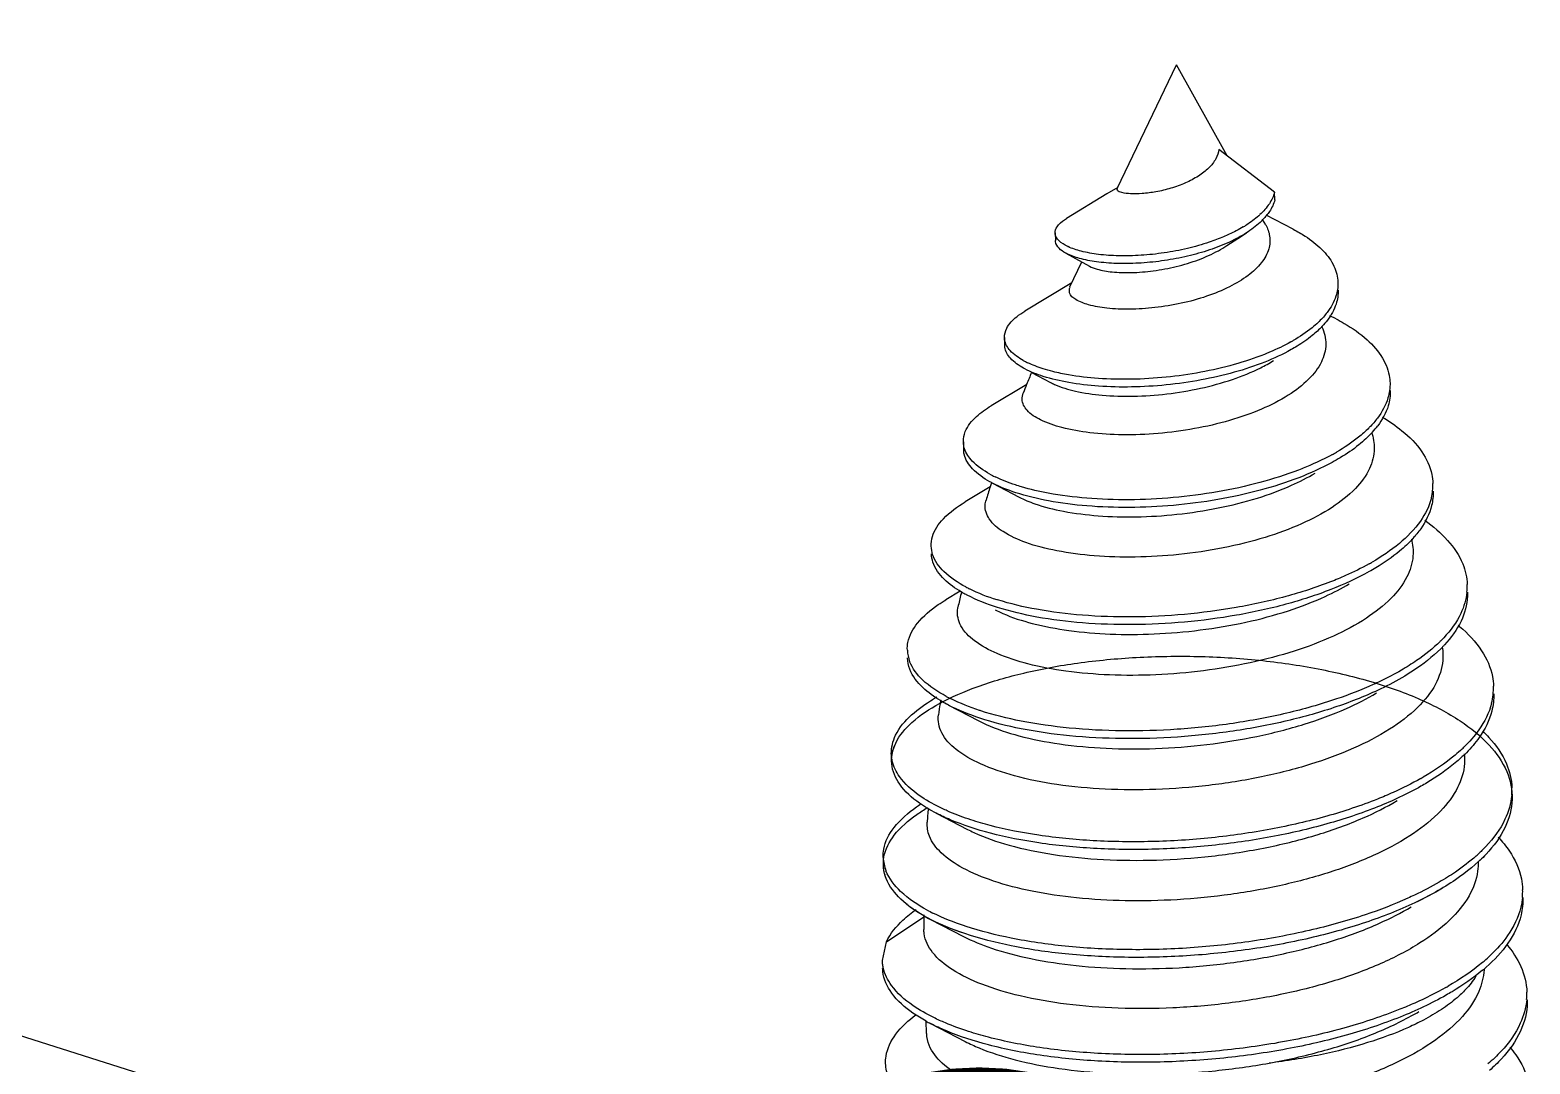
# Model space of a CAD drawing. Header units: millimetres. Extents: x 1860 to 2188, y -393 to -149.
# Drawn here: x 1894.36 to 1899.72, y -370.5 to -366.8 of the extents above; entities that cross this region are included whole.
import ezdxf

# ---------------------------------------------------------------- set-up
doc = ezdxf.new("R2010")
doc.units = ezdxf.units.MM
doc.layers.add('3_ALL_AXES', color=7, linetype='Continuous')
doc.layers.add('from', color=7, linetype='Continuous', lineweight=13)
doc.styles.get("Standard").update_dxf_attribs({"font": 'txt', "bigfont": 'gbcbig.shx'})
doc.dimstyles.new('ISO', dxfattribs={"dimscale": 0.6, "dimtxt": 2.5, "dimasz": 2.5, "dimexe": 1.25, "dimexo": 0.625, "dimtad": 0, "dimdsep": 46, "dimtxsty": 'Standard', "dimblk": 'OPEN', "dimcen": 0, "dimclrd": 4, "dimclre": 4, "dimadec": 0, "dimazin": 0, "dimtfac": 1, "dimtofl": 0, "dimtmove": 0, "dimatfit": 3, "dimfxl": 1, "dimarcsym": 0})

# ---------------------------------------------------------------- blocks, each defined once
blk = doc.blocks.new('_Open')
at = {"color": 0, "linetype": 'ByBlock', "lineweight": -2}
for p, q in [((-1, 0.1667), (0, 0)), ((-1, -0.1667), (0, 0)), ((0, 0), (-1, 0))]:
    blk.add_line(p, q, dxfattribs=at)

msp = doc.modelspace()

# ---------------------------------------------------------------- linework, layer by layer
at = {"color": 7, "linetype": 'Continuous'}
for p, q in [((1898.8095, -367.3845), (1898.6099, -367.2313)), ((1898.2101, -367.3907), (1898.0654, -367.478)), ((1898.2484, -367.3673), (1898.2101, -367.3907)), ((1898.8104, -367.4121), (1898.8095, -367.3845)), ((1898.8758, -367.5167), (1898.7795, -367.4667)), ((1898.0247, -367.53), (1898.0255, -367.5575)), ((1898.0627, -367.6021), (1898.0975, -367.6211)), ((1898.0975, -367.6211), (1898.1472, -367.6486)), ((1898.0847, -367.7087), (1897.9162, -367.8097)), ((1899.0291, -367.8374), (1899.0068, -367.8259)), ((1897.8433, -367.9037), (1897.8441, -367.9313)), ((1897.9406, -368.0289), (1898.0077, -368.0644)), ((1897.923, -368.0719), (1897.7963, -368.1477)), ((1897.6964, -368.2772), (1897.6973, -368.3047)), ((1897.8003, -368.4243), (1897.8958, -368.4743)), ((1897.7925, -368.4382), (1897.703, -368.4917)), ((1897.6853, -368.8109), (1897.6342, -368.8415)), ((1897.6012, -369.1895), (1897.5888, -369.1969)), ((1897.6432, -369.2184), (1897.7494, -369.2734)), ((1897.5997, -369.6047), (1897.7118, -369.6627)), ((1897.4215, -370.0643), (1897.5555, -369.9751)), ((1897.5785, -369.9842), (1897.6967, -370.0452)), ((1897.4069, -370.1318), (1897.4215, -370.0643)), ((1897.5791, -370.3568), (1897.7034, -370.421))]:
    msp.add_line(p, q, dxfattribs=at)
msp.add_lwpolyline([(1898.6391, -367.5749), (1898.6774, -367.5497), (1898.7086, -367.5296)], dxfattribs=at)
for centre, radius, start, end in [((1898.5622, -367.2553), 0.2858, 311.7821, 312.9942), ((1898.4677, -367.1266), 0.4456, 300.9967, 302.645), ((1898.5716, -367.292), 0.2732, 312.8166, 314.207), ((1898.5857, -367.3065), 0.2529, 314.2039, 315.947), ((1898.1622, -367.3799), 0.2191, 244.995, 245.3332), ((1898.7332, -367.6049), 0.3374, 313.5072, 314.3414), ((1898.5468, -367.3453), 0.6578, 299.1794, 300.0648), ((1898.0668, -367.7009), 0.3249, 241.3194, 244.3553), ((1898.8773, -367.9595), 0.3797, 314.9819, 315.7529), ((1898.9196, -368.0249), 0.3236, 317.927, 323.085), ((1898.6295, -367.6183), 0.8028, 298.6453, 299.9814), ((1898.0009, -368.0096), 0.4364, 241.1997, 244.0073), ((1897.9994, -368.0415), 0.4315, 242.0801, 242.5143), ((1899.1789, -368.4312), 0.1966, 346.534, 1.5976), ((1898.7045, -367.9204), 0.9081, 299.1627, 299.9718), ((1897.9595, -368.3132), 0.5452, 242.2195, 243.8014), ((1899.3035, -368.7941), 0.1949, 354.1325, 2.0026), ((1897.627, -369.0167), 0.1309, 182.1515, 200.5073), ((1899.0538, -368.6382), 0.4948, 314.6474, 315.1343), ((1899.0642, -368.6485), 0.4802, 315.1285, 316.8237), ((1899.0734, -368.6839), 0.4688, 316.6649, 317.0703), ((1899.3636, -369.1561), 0.2284, 345.9048, 1.5462), ((1897.921, -368.6524), 0.6062, 241.8562, 243.7065), ((1899.1119, -368.9821), 0.5381, 313.1969, 314.0402), ((1898.8144, -368.5658), 1.0512, 299.4948, 300.0051), ((1899.4441, -369.5211), 0.214, 354.824, 1.9903), ((1897.5598, -369.7567), 0.1501, 182.2646, 201.1507), ((1899.1335, -369.3132), 0.5955, 311.7716, 312.645), ((1899.4567, -369.885), 0.2398, 355.0807, 1.6139), ((1897.8763, -369.4071), 0.6493, 240.2569, 242.703), ((1897.893, -369.3464), 0.6869, 241.6898, 243.6295), ((1899.116, -369.6196), 0.678, 310.0507, 310.7512), ((1899.1587, -369.6685), 0.6131, 310.7174, 313.5886), ((1899.1273, -369.6594), 0.6619, 310.0419, 311.547), ((1898.8744, -369.2609), 1.1111, 299.5409, 300.0108), ((1899.4933, -370.2518), 0.2183, 354.9393, 1.9312), ((1897.8706, -369.7922), 0.6354, 241.0729, 242.6952)]:
    msp.add_arc(centre, radius, start, end, dxfattribs=at)
for points, start_tangent, end_tangent in [([(1898.6099, -367.2313), (1898.5991, -367.265), (1898.5738, -367.2977), (1898.5368, -367.3267), (1898.4905, -367.3511), (1898.4382, -367.3702), (1898.3852, -367.3829), (1898.3357, -367.3894), (1898.2938, -367.39), (1898.2635, -367.3857), (1898.2477, -367.3778), (1898.2471, -367.3709)], (-0.105153, -0.994456), (0.261242, 0.965273)), ([(1898.8104, -367.4121), (1898.7914, -367.4529), (1898.7806, -367.4676)], (-0.263413, -0.964683), (-0.627948, -0.778256)), ([(1898.8095, -367.3845), (1898.7906, -367.4253)], (-0.263413, -0.964683), (-0.549177, -0.835706)), ([(1898.7906, -367.4253), (1898.757, -367.4643)], (-0.549177, -0.835706), (-0.731408, -0.68194)), ([(1898.7806, -367.4676), (1898.7675, -367.4824)], (-0.627948, -0.778256), (-0.695176, -0.718839)), ([(1898.0247, -367.53), (1898.0315, -367.5079), (1898.058, -367.4828), (1898.0655, -367.4781)], (-0.007755, 0.99997), (0.85928, 0.511506)), ([(1898.6972, -367.5086), (1898.6471, -367.5349), (1898.6269, -367.5439)], (-0.857126, -0.515106), (-0.92133, -0.388781)), ([(1898.7526, -367.4684), (1898.7081, -367.5018)], (-0.745613, -0.666379), (-0.841955, -0.539547)), ([(1898.7573, -367.4924), (1898.7086, -367.5296)], (-0.733433, -0.679762), (-0.842479, -0.538729)), ([(1898.7776, -367.5012), (1898.7915, -367.5411), (1898.7883, -367.5871)], (0.485464, -0.874257), (-0.278656, -0.960391)), ([(1898.8758, -367.5167), (1898.9185, -367.5414), (1898.9786, -367.5892), (1899.0183, -367.6422), (1899.0353, -367.6986), (1899.0358, -367.7069)], (0.887879, -0.460077), (0.02803, -0.999607)), ([(1898.038, -367.5574), (1898.0249, -367.5333), (1898.0247, -367.53)], (-0.694248, 0.719736), (-0.007755, 0.99997)), ([(1898.0627, -367.6021), (1898.0389, -367.5849), (1898.0258, -367.5609), (1898.0256, -367.5575)], (-0.884013, 0.467463), (-0.007755, 0.99997)), ([(1898.0696, -367.5784), (1898.038, -367.5574)], (-0.906269, 0.422702), (-0.694248, 0.719736)), ([(1898.7086, -367.5296), (1898.648, -367.5625), (1898.5768, -367.5907), (1898.4982, -367.613), (1898.4156, -367.6287), (1898.3326, -367.6375), (1898.2529, -367.6393), (1898.1804, -367.6342), (1898.1185, -367.6228), (1898.0704, -367.606), (1898.0627, -367.6021)], (-0.842479, -0.538729), (-0.884013, 0.467463)), ([(1898.6269, -367.5439), (1898.5759, -367.5631), (1898.4974, -367.5854), (1898.4147, -367.6012), (1898.3317, -367.61), (1898.2521, -367.6117), (1898.1795, -367.6066), (1898.1176, -367.5952), (1898.0708, -367.579)], (-0.92133, -0.388781), (-0.908748, 0.417346)), ([(1898.147, -367.649), (1898.1744, -367.6595), (1898.2283, -367.6693), (1898.2972, -367.6716), (1898.3756, -367.6653), (1898.4577, -367.6499), (1898.5373, -367.6257), (1898.6085, -367.5934), (1898.6391, -367.5749)], (0.854774, -0.519), (0.830681, 0.556748)), ([(1898.7883, -367.5871), (1898.7624, -367.6359), (1898.7147, -367.6819), (1898.6479, -367.7228), (1898.5665, -367.7565), (1898.4757, -367.7815), (1898.3817, -367.797), (1898.291, -367.8027), (1898.2099, -367.7989), (1898.1441, -367.7868), (1898.0984, -367.768), (1898.0765, -367.7445), (1898.0781, -367.7233)], (-0.278656, -0.960391), (0.364995, 0.93101)), ([(1899.0367, -367.7344), (1899.0293, -367.7841), (1898.9983, -367.8416), (1898.9798, -367.8635)], (0.02803, -0.999607), (-0.682967, -0.730449)), ([(1899.0358, -367.7069), (1899.0285, -367.7566)], (0.02803, -0.999607), (-0.307994, -0.951388)), ([(1899.0285, -367.7566), (1898.9975, -367.814), (1898.969, -367.8461)], (-0.307994, -0.951388), (-0.715158, -0.698963)), ([(1897.8434, -367.9037), (1897.8516, -367.8702), (1897.8872, -367.8297), (1897.9162, -367.8098)], (-0.012503, 0.999922), (0.857542, 0.514414)), ([(1899.0291, -367.8374), (1899.0579, -367.8532), (1899.1401, -367.9121), (1899.1953, -367.9778), (1899.2207, -368.0479), (1899.2221, -368.0654)], (0.888202, -0.459453), (0.026975, -0.999636)), ([(1898.9773, -367.863), (1898.9784, -367.8653), (1898.9925, -367.9278), (1898.9766, -367.9913), (1898.9312, -368.053), (1898.8585, -368.1101), (1898.7625, -368.1599), (1898.6484, -368.2004), (1898.5227, -368.2297), (1898.3925, -368.2469), (1898.2653, -368.2516), (1898.1486, -368.2443), (1898.0491, -368.226), (1897.9727, -368.1984), (1897.9242, -368.1637)], (0.437868, -0.899039), (-0.652244, 0.758009)), ([(1898.9432, -367.8691), (1898.8763, -367.9146)], (-0.776293, -0.630372), (-0.865421, -0.501046)), ([(1898.9798, -367.8635), (1898.944, -367.8966), (1898.8898, -367.9347)], (-0.682967, -0.730449), (-0.853171, -0.521632)), ([(1898.9655, -367.8496), (1898.9432, -367.8691)], (-0.725259, -0.688476), (-0.776293, -0.630372)), ([(1897.8642, -367.9506), (1897.844, -367.9113), (1897.8434, -367.9037)], (-0.660707, 0.750644), (-0.012503, 0.999922)), ([(1897.9168, -368.0163), (1897.9117, -368.0135), (1897.8651, -367.9782), (1897.8449, -367.9388), (1897.8443, -367.9313)], (-0.885895, 0.463885), (-0.012503, 0.999922)), ([(1897.9108, -367.986), (1897.8642, -367.9506)], (-0.877087, 0.480331), (-0.660707, 0.750644)), ([(1898.8898, -367.9347), (1898.8684, -367.9472), (1898.7742, -367.9916), (1898.6653, -368.0281), (1898.5463, -368.0557), (1898.4221, -368.0734), (1898.2982, -368.0807), (1898.1801, -368.0777), (1898.0731, -368.0648), (1897.9822, -368.043), (1897.9168, -368.0163)], (-0.853171, -0.521632), (-0.885895, 0.463885)), ([(1898.8675, -367.9196), (1898.7914, -367.9566)], (-0.87306, -0.487613), (-0.92113, -0.389256)), ([(1898.017, -368.0256), (1897.9813, -368.0154), (1897.9261, -367.9939)], (-0.969597, 0.244708), (-0.901294, 0.433209)), ([(1898.0076, -368.0646), (1898.0224, -368.0716), (1898.0969, -368.0954), (1898.1929, -368.1099), (1898.3041, -368.1135), (1898.4238, -368.1054), (1898.5444, -368.0853), (1898.6587, -368.0538), (1898.7596, -368.0122), (1898.8055, -367.9866)], (0.888634, -0.458618), (0.849626, 0.527386)), ([(1898.7914, -367.9566), (1898.7733, -367.964), (1898.6645, -368.0006), (1898.5454, -368.0282), (1898.4213, -368.0458), (1898.2974, -368.0531), (1898.1793, -368.0501), (1898.0723, -368.0373), (1898.017, -368.0256)], (-0.92113, -0.389256), (-0.969597, 0.244708)), ([(1897.9242, -368.1637), (1897.9065, -368.1246), (1897.9106, -368.1028)], (-0.652244, 0.758009), (0.364024, 0.931389)), ([(1899.223, -368.093), (1899.2157, -368.1476), (1899.1783, -368.2192)], (0.026975, -0.999636), (-0.599832, -0.800126)), ([(1899.2221, -368.0654), (1899.2148, -368.1201)], (0.026975, -0.999636), (-0.284308, -0.958733)), ([(1897.6967, -368.2772), (1897.7035, -368.24), (1897.7431, -368.1866), (1897.7963, -368.1476)], (-0.016751, 0.99986), (0.858939, 0.512077)), ([(1899.2148, -368.1201), (1899.1774, -368.1917), (1899.1493, -368.2244)], (-0.284308, -0.958733), (-0.697731, -0.716359)), ([(1899.1946, -368.1883), (1899.2649, -368.237), (1899.336, -368.3123), (1899.3717, -368.3933), (1899.3754, -368.4257)], (0.85991, -0.510445), (0.028347, -0.999598)), ([(1899.1457, -368.228), (1899.1097, -368.2601), (1899.0306, -368.3137)], (-0.707307, -0.706906), (-0.866099, -0.499873)), ([(1899.1597, -368.2417), (1899.1106, -368.2877), (1899.044, -368.3339)], (-0.669321, -0.742973), (-0.856152, -0.516724)), ([(1899.1558, -368.2429), (1899.166, -368.3011), (1899.149, -368.3722)], (0.341498, -0.939882), (-0.423275, -0.906001)), ([(1897.7009, -368.3021), (1897.6987, -368.2939), (1897.6967, -368.2772)], (-0.316137, 0.948713), (-0.016751, 0.99986)), ([(1897.7974, -368.4228), (1897.7915, -368.4196), (1897.7291, -368.3731), (1897.6995, -368.3215), (1897.6976, -368.3047)], (-0.883599, 0.468245), (-0.016751, 0.99986)), ([(1897.7907, -368.3921), (1897.7283, -368.3455), (1897.7009, -368.3021)], (-0.876109, 0.482113), (-0.316137, 0.948713)), ([(1899.0143, -368.3228), (1898.9405, -368.3589)], (-0.877519, -0.479542), (-0.916326, -0.400432)), ([(1899.149, -368.3722), (1899.0982, -368.4438), (1899.0151, -368.5111), (1898.906, -368.5698), (1898.7755, -368.6183), (1898.6258, -368.6558), (1898.4669, -368.6796), (1898.3113, -368.6889), (1898.1645, -368.6843), (1898.0304, -368.6664), (1897.9194, -368.6366), (1897.8385, -368.598), (1897.7893, -368.5527), (1897.7743, -368.503), (1897.7776, -368.4851)], (-0.423275, -0.906001), (0.294674, 0.955598)), ([(1899.044, -368.3339), (1899.0152, -368.3504), (1898.8958, -368.4051), (1898.7575, -368.4499), (1898.6059, -368.4832), (1898.4477, -368.5039), (1898.2895, -368.5115), (1898.1384, -368.506), (1898.001, -368.4879), (1897.8836, -368.4586), (1897.8003, -368.4243)], (-0.856152, -0.516724), (-0.887122, 0.461536)), ([(1898.9405, -368.3589), (1898.895, -368.3776), (1898.7566, -368.4224), (1898.6051, -368.4557), (1898.4468, -368.4764), (1898.2886, -368.4839), (1898.1375, -368.4784), (1898.0002, -368.4604), (1897.9049, -368.4379)], (-0.916326, -0.400432), (-0.95937, 0.282149)), ([(1897.9049, -368.4379), (1897.8827, -368.431), (1897.8097, -368.4019)], (-0.95937, 0.282149), (-0.89867, 0.438624)), ([(1897.8959, -368.4742), (1897.9517, -368.4982), (1898.0549, -368.5251), (1898.1786, -368.5412), (1898.3146, -368.545), (1898.4597, -368.536), (1898.608, -368.5133), (1898.7479, -368.4779), (1898.8701, -368.4321), (1898.9541, -368.3883)], (0.885377, -0.464874), (0.854459, 0.519518)), ([(1899.3701, -368.4769), (1899.3309, -368.5602), (1899.2556, -368.64), (1899.1581, -368.707)], (-0.233087, -0.972456), (-0.866237, -0.499633)), ([(1899.3763, -368.4532), (1899.3709, -368.5045), (1899.3318, -368.5878), (1899.3042, -368.6222)], (0.028347, -0.999598), (-0.671383, -0.741111)), ([(1897.5818, -368.6498), (1897.5859, -368.6157), (1897.6253, -368.5518), (1897.703, -368.4917)], (-0.028362, 0.999598), (0.859294, 0.511482)), ([(1899.3463, -368.5574), (1899.428, -368.6291), (1899.4821, -368.7131), (1899.4982, -368.7873)], (0.816455, -0.577408), (0.034507, -0.999404)), ([(1899.3042, -368.6222), (1899.2564, -368.6676), (1899.1717, -368.727)], (-0.671383, -0.741111), (-0.857445, -0.514575)), ([(1899.2985, -368.6244), (1899.3042, -368.6849), (1899.2822, -368.7599)], (0.256444, -0.966559), (-0.453399, -0.891308)), ([(1897.5867, -368.6798), (1897.5818, -368.6498)], (-0.29869, 0.95435), (-0.028362, 0.999598)), ([(1897.6893, -368.8138), (1897.6281, -368.7683), (1897.5876, -368.7073), (1897.5826, -368.6774)], (-0.864925, 0.501902), (-0.028362, 0.999598)), ([(1897.7054, -368.7956), (1897.6272, -368.7408), (1897.5867, -368.6798)], (-0.88468, 0.466199), (-0.29869, 0.95435)), ([(1899.1717, -368.727), (1899.1478, -368.7409), (1899.0104, -368.805), (1898.85, -368.8576), (1898.6733, -368.8968), (1898.4878, -368.9212), (1898.3016, -368.9304), (1898.1229, -368.9242), (1897.9594, -368.9032), (1897.8184, -368.8689), (1897.7097, -368.825)], (-0.857445, -0.514575), (-0.888065, 0.459717)), ([(1899.0629, -368.7552), (1899.0096, -368.7774), (1898.8491, -368.83), (1898.6724, -368.8692), (1898.4869, -368.8937), (1898.3008, -368.9028), (1898.122, -368.8966), (1897.9585, -368.8757), (1897.819, -368.8418)], (-0.913647, -0.406508), (-0.953821, 0.300375)), ([(1899.147, -368.7133), (1899.0629, -368.7552)], (-0.873206, -0.487351), (-0.913647, -0.406508)), ([(1899.2822, -368.7599), (1899.2259, -368.836), (1899.1375, -368.9073), (1899.0197, -368.9715), (1898.8797, -369.025), (1898.7223, -369.0668), (1898.5553, -369.0952), (1898.3847, -369.1098), (1898.2191, -369.1102), (1898.0635, -369.0968), (1897.9274, -369.0706), (1897.8172, -369.0337), (1897.7359, -368.9878), (1897.6874, -368.9344), (1897.6757, -368.8773), (1897.6771, -368.8686)], (-0.453399, -0.891308), (0.213763, 0.976886)), ([(1897.819, -368.8418), (1897.8175, -368.8414), (1897.7188, -368.8024)], (-0.953821, 0.300375), (-0.897212, 0.4416)), ([(1897.8104, -368.8773), (1897.8375, -368.8903), (1897.9429, -368.926), (1898.0739, -368.9513), (1898.2216, -368.9641), (1898.3782, -368.9637), (1898.5433, -368.9496), (1898.7071, -368.9215), (1898.8586, -368.8807), (1898.9903, -368.8296), (1899.0765, -368.7843)], (0.887049, -0.461676), (0.856271, 0.516527)), ([(1897.4962, -369.0216), (1897.4983, -368.9937), (1897.5328, -368.9248), (1897.6068, -368.8589), (1897.6342, -368.8415)], (-0.037071, 0.999313), (0.85834, 0.513081)), ([(1897.7097, -368.825), (1897.7062, -368.8232), (1897.6893, -368.8138)], (-0.888065, 0.459717), (-0.864925, 0.501902)), ([(1899.4973, -368.814), (1899.4754, -368.8902), (1899.4144, -368.9771)], (-0.101649, -0.99482), (-0.684164, -0.729328)), ([(1899.4991, -368.8148), (1899.4991, -368.8287), (1899.4763, -368.9177), (1899.4166, -369.0032)], (0.034507, -0.999404), (-0.681091, -0.732199)), ([(1899.4659, -368.9326), (1899.4709, -368.9368), (1899.5498, -369.0237), (1899.5885, -369.1164), (1899.592, -369.15)], (0.771021, -0.63681), (0.027882, -0.999611)), ([(1899.4016, -368.9903), (1899.3174, -369.0589), (1899.2626, -369.0934)], (-0.711438, -0.702749), (-0.864776, -0.502158)), ([(1899.4143, -369.0056), (1899.3182, -369.0864), (1899.2746, -369.1144)], (-0.686259, -0.727357), (-0.857642, -0.514247)), ([(1899.409, -369.0112), (1899.4109, -369.0583), (1899.3847, -369.1432)], (0.161413, -0.986887), (-0.472094, -0.881548)), ([(1897.4397, -369.4201), (1897.4548, -369.3537), (1897.5123, -369.2806), (1897.6106, -369.2125), (1897.7458, -369.1525), (1897.9127, -369.1035), (1898.1048, -369.0679), (1898.3146, -369.0477), (1898.5338, -369.0441), (1898.7538, -369.0578), (1898.9657, -369.0888), (1899.1613, -369.1363), (1899.3327, -369.199), (1899.473, -369.2749), (1899.5767, -369.3614), (1899.6395, -369.4557), (1899.6588, -369.5544), (1899.6339, -369.6541), (1899.5656, -369.7513), (1899.4565, -369.8426), (1899.3109, -369.9249), (1899.1346, -369.9953), (1898.9343, -370.0514), (1898.7182, -370.0916), (1898.4947, -370.1145), (1898.2726, -370.1198), (1898.0609, -370.1076), (1897.868, -370.0788), (1897.7015, -370.0351), (1897.5681, -369.9786), (1897.4732, -369.912), (1897.4206, -369.8384), (1897.4125, -369.7611), (1897.4493, -369.6837), (1897.5297, -369.6096), (1897.5691, -369.5842)], (-0.022739, 0.999741), (0.860092, 0.510138)), ([(1897.5997, -369.6047), (1897.5396, -369.5687), (1897.4689, -369.5011), (1897.4402, -369.4283), (1897.4548, -369.3537), (1897.5123, -369.2806), (1897.6106, -369.2125), (1897.7458, -369.1525), (1897.9127, -369.1035), (1898.1048, -369.0679), (1898.3146, -369.0477), (1898.5338, -369.0441), (1898.7538, -369.0578), (1898.9657, -369.0888), (1899.1613, -369.1363), (1899.3327, -369.199), (1899.473, -369.2749), (1899.5767, -369.3614), (1899.6395, -369.4557), (1899.6588, -369.5544), (1899.6339, -369.6541), (1899.5656, -369.7513), (1899.4565, -369.8426), (1899.3109, -369.9249), (1899.1346, -369.9953), (1898.9343, -370.0514), (1898.7182, -370.0916), (1898.4947, -370.1145), (1898.2726, -370.1198), (1898.0609, -370.1076), (1897.868, -370.0788), (1897.7015, -370.0351), (1897.5681, -369.9786), (1897.4732, -369.912), (1897.4206, -369.8384), (1897.4125, -369.7611), (1897.4493, -369.6837), (1897.5297, -369.6096), (1897.5691, -369.5842)], (-0.888188, 0.459479), (0.860092, 0.510138)), ([(1897.6142, -369.2022), (1897.5516, -369.1555), (1897.5053, -369.0901), (1897.4971, -369.0491)], (-0.857985, 0.513675), (-0.037071, 0.999313)), ([(1897.6351, -369.187), (1897.5507, -369.128), (1897.5044, -369.0625)], (-0.881681, 0.471846), (-0.351356, 0.936242)), ([(1899.2746, -369.1144), (1899.1888, -369.1603), (1899.032, -369.2236), (1898.854, -369.2744), (1898.6616, -369.311), (1898.4625, -369.3323), (1898.2646, -369.3378), (1898.0757, -369.3277), (1897.9035, -369.3028), (1897.7549, -369.2645), (1897.6432, -369.2184)], (-0.857642, -0.514247), (-0.888105, 0.459641)), ([(1899.2626, -369.0934), (1899.188, -369.1327), (1899.1619, -369.1448)], (-0.864776, -0.502158), (-0.911547, -0.411196)), ([(1899.3847, -369.1432), (1899.3206, -369.2263), (1899.2207, -369.3042), (1899.0914, -369.3725), (1898.9377, -369.4297), (1898.7624, -369.4748), (1898.5739, -369.5052), (1898.3847, -369.5197), (1898.2035, -369.5185), (1898.0313, -369.5021), (1897.8792, -369.471), (1897.7573, -369.4281), (1897.6705, -369.3765), (1897.619, -369.3171), (1897.6074, -369.2527)], (-0.472094, -0.881548), (0.13169, 0.991291)), ([(1897.7494, -369.2734), (1897.7778, -369.2871), (1897.8952, -369.3276), (1898.0404, -369.3568), (1898.2068, -369.3725), (1898.384, -369.3733), (1898.5669, -369.359), (1898.7463, -369.3298), (1898.9156, -369.2863), (1899.0664, -369.2301), (1899.174, -369.1747)], (0.887784, -0.460261), (0.857206, 0.514974)), ([(1899.1619, -369.1448), (1899.0312, -369.1961), (1898.8531, -369.2469), (1898.6608, -369.2834), (1898.4616, -369.3047), (1898.2637, -369.3102), (1898.0749, -369.3002), (1897.9026, -369.2753), (1897.7585, -369.2384)], (-0.911547, -0.411196), (-0.951004, 0.309179)), ([(1899.5929, -369.1775), (1899.5861, -369.2393), (1899.5409, -369.334), (1899.4951, -369.3883)], (0.027882, -0.999611), (-0.702838, -0.71135)), ([(1897.4389, -369.3925), (1897.454, -369.3261), (1897.5115, -369.2531), (1897.5888, -369.1969)], (-0.022739, 0.999741), (0.859017, 0.511947)), ([(1897.6432, -369.2184), (1897.6359, -369.2146), (1897.6142, -369.2022)], (-0.888105, 0.459641), (-0.857985, 0.513675)), ([(1897.7585, -369.2384), (1897.754, -369.2369), (1897.6525, -369.196)], (-0.951004, 0.309179), (-0.896456, 0.443133)), ([(1899.5852, -369.2118), (1899.54, -369.3065), (1899.486, -369.3689)], (-0.243417, -0.969922), (-0.718819, -0.695197)), ([(1899.553, -369.3108), (1899.5758, -369.3339), (1899.6386, -369.4281), (1899.6579, -369.5136)], (0.726981, -0.686657), (0.034403, -0.999408)), ([(1897.4423, -369.4185), (1897.4394, -369.4007), (1897.4389, -369.3925)], (-0.235735, 0.971817), (-0.022739, 0.999741)), ([(1899.4802, -369.3744), (1899.4545, -369.3972), (1899.3401, -369.4761)], (-0.728973, -0.684543), (-0.865967, -0.500101)), ([(1899.4951, -369.3883), (1899.4553, -369.4247), (1899.3538, -369.4961)], (-0.702838, -0.71135), (-0.858434, -0.512924)), ([(1899.4875, -369.3919), (1899.4872, -369.4382), (1899.4584, -369.523)], (0.105398, -0.99443), (-0.484801, -0.874625)), ([(1897.6113, -369.5835), (1897.5387, -369.5411), (1897.468, -369.4735), (1897.4423, -369.4185)], (-0.897989, 0.440018), (-0.235735, 0.971817)), ([(1899.3538, -369.4961), (1899.3328, -369.5083), (1899.1779, -369.5819), (1898.9967, -369.6429), (1898.7964, -369.6894), (1898.5848, -369.7199), (1898.3704, -369.7337), (1898.1616, -369.7305), (1897.9667, -369.7109), (1897.7937, -369.6761), (1897.6493, -369.6279), (1897.5997, -369.6047)], (-0.858434, -0.512924), (-0.888188, 0.459479)), ([(1899.3319, -369.4808), (1899.2335, -369.5304)], (-0.870387, -0.492368), (-0.912051, -0.410077)), ([(1899.4584, -369.523), (1899.3934, -369.6064), (1899.2927, -369.6857), (1899.1615, -369.7564), (1899.0083, -369.8152), (1898.8382, -369.8614), (1898.6525, -369.8949), (1898.4613, -369.9138), (1898.2755, -369.9176), (1898.1011, -369.9072), (1897.942, -369.8834), (1897.8038, -369.8471), (1897.6945, -369.8006), (1897.6174, -369.7462), (1897.575, -369.6863), (1897.5672, -369.6371)], (-0.484801, -0.874625), (0.055076, 0.998482)), ([(1897.7118, -369.6627), (1897.7337, -369.6735), (1897.8603, -369.719), (1898.0185, -369.7521), (1898.1978, -369.7701), (1898.3868, -369.7721), (1898.5843, -369.7579), (1898.7814, -369.7269), (1898.9648, -369.6807), (1899.1258, -369.6217), (1899.2475, -369.5597)], (0.888369, -0.45913), (0.857801, 0.513982)), ([(1899.2335, -369.5304), (1899.177, -369.5543), (1898.9959, -369.6153), (1898.7956, -369.6618), (1898.584, -369.6924), (1898.3695, -369.7061), (1898.1607, -369.7029), (1897.9659, -369.6834), (1897.7928, -369.6486), (1897.7233, -369.6283)], (-0.912051, -0.410077), (-0.950552, 0.310565)), ([(1899.6572, -369.5404), (1899.6331, -369.6265), (1899.5647, -369.7237), (1899.5369, -369.7512)], (-0.089675, -0.995971), (-0.735539, -0.677482)), ([(1899.6588, -369.5412), (1899.6588, -369.5544), (1899.6339, -369.6541), (1899.5656, -369.7513), (1899.5437, -369.7733)], (0.034403, -0.999408), (-0.726069, -0.687622)), ([(1897.4098, -369.7626), (1897.4117, -369.7335), (1897.4485, -369.6561), (1897.5288, -369.5821), (1897.5445, -369.5714)], (-0.038203, 0.99927), (0.836984, 0.547227)), ([(1897.7233, -369.6283), (1897.6485, -369.6004), (1897.6113, -369.5835)], (-0.950552, 0.310565), (-0.897989, 0.440018)), ([(1899.6091, -369.6909), (1899.6488, -369.7402), (1899.6919, -369.8391), (1899.6964, -369.8782)], (0.687033, -0.726626), (0.028358, -0.999598)), ([(1899.5302, -369.7573), (1899.4557, -369.8151), (1899.3981, -369.8512)], (-0.74578, -0.666192), (-0.864591, -0.502476)), ([(1897.5542, -369.9709), (1897.4732, -369.912), (1897.4206, -369.8384), (1897.4106, -369.7902)], (-0.867835, 0.496853), (-0.038203, 0.99927)), ([(1897.5672, -369.9511), (1897.4723, -369.8845), (1897.4198, -369.8108)], (-0.880298, 0.474421), (-0.36122, 0.932481)), ([(1899.5371, -369.7758), (1899.5355, -369.812), (1899.5047, -369.8998)], (0.041977, -0.999119), (-0.494038, -0.86944)), ([(1899.41, -369.8723), (1899.3109, -369.9249), (1899.1346, -369.9953), (1898.9343, -370.0514), (1898.7182, -370.0916), (1898.4947, -370.1145), (1898.2726, -370.1198), (1898.0609, -370.1076), (1897.868, -370.0788), (1897.7015, -370.0351), (1897.5785, -369.9841)], (-0.858212, -0.513295), (-0.888458, 0.458958)), ([(1899.3981, -369.8512), (1899.3101, -369.8973), (1899.2856, -369.9086)], (-0.864591, -0.502476), (-0.911826, -0.410578)), ([(1899.5047, -369.8998), (1899.4349, -369.9872), (1899.3289, -370.0687), (1899.1896, -370.142), (1899.0252, -370.2032), (1898.8411, -370.2509), (1898.6455, -370.2836), (1898.4456, -370.3007), (1898.2503, -370.3018), (1898.0652, -370.2872), (1897.8995, -370.2578), (1897.7622, -370.216), (1897.6568, -370.1637), (1897.5865, -370.1024), (1897.5562, -370.0352), (1897.5553, -370.0209)], (-0.494038, -0.86944), (0.002661, 0.999996)), ([(1899.2856, -369.9086), (1899.1337, -369.9677), (1898.9335, -370.0239), (1898.7173, -370.064), (1898.4938, -370.087), (1898.2718, -370.0922), (1898.0601, -370.08), (1897.8671, -370.0513), (1897.7061, -370.0094)], (-0.911826, -0.410578), (-0.949947, 0.312411)), ([(1899.6972, -369.9058), (1899.6907, -369.9685), (1899.6435, -370.0694), (1899.5663, -370.1548)], (0.028358, -0.999598), (-0.748278, -0.663385)), ([(1899.6956, -369.9055), (1899.6899, -369.9409), (1899.6427, -370.0419), (1899.5814, -370.1126)], (-0.085613, -0.996328), (-0.723866, -0.68994)), ([(1897.4215, -370.0643), (1897.4802, -369.9871), (1897.5281, -369.9484)], (0.420692, 0.907203), (0.81816, 0.574991)), ([(1897.7061, -370.0094), (1897.7006, -370.0076), (1897.5879, -369.9618)], (-0.949947, 0.312411), (-0.895851, 0.444354)), ([(1897.6967, -370.0452), (1897.7966, -370.087), (1897.9374, -370.1245), (1898.0997, -370.1493), (1898.2778, -370.1603), (1898.4676, -370.1569), (1898.6633, -370.1381), (1898.8534, -370.1043), (1899.0277, -370.0575), (1899.1849, -369.9978), (1899.2978, -369.9394)], (0.888128, -0.459597), (0.85798, 0.513683)), ([(1899.6395, -370.0743), (1899.6898, -370.1527), (1899.7115, -370.2445)], (0.646639, -0.762796), (0.033649, -0.999434)), ([(1897.4102, -370.1578), (1897.4078, -370.1432), (1897.407, -370.1318)], (-0.221875, 0.975075), (-0.023681, 0.99972)), ([(1899.5523, -370.1386), (1899.4301, -370.223)], (-0.765446, -0.6435), (-0.86592, -0.500183)), ([(1897.5632, -370.3483), (1897.5162, -370.3192), (1897.4403, -370.2477), (1897.4086, -370.1708), (1897.4078, -370.1594)], (-0.875145, 0.483861), (-0.023681, 0.99972)), ([(1897.5907, -370.3355), (1897.5154, -370.2917), (1897.4395, -370.2202), (1897.4102, -370.1578)], (-0.897628, 0.440755), (-0.221875, 0.975075)), ([(1899.5582, -370.1643), (1899.5393, -370.2425), (1899.4809, -370.3313), (1899.3856, -370.4149), (1899.2572, -370.4904), (1899.101, -370.5554), (1898.9231, -370.6076), (1898.7307, -370.6454), (1898.5316, -370.6679), (1898.3336, -370.6745), (1898.1449, -370.6655), (1897.9728, -370.6417), (1897.8243, -370.6045), (1897.7055, -370.5559), (1897.621, -370.4983), (1897.5742, -370.4344), (1897.5654, -370.3926)], (-0.054282, -0.998526), (-0.038579, 0.999256)), ([(1899.5531, -370.1661), (1899.4438, -370.243)], (-0.765446, -0.6435), (-0.858798, -0.512314)), ([(1899.5289, -370.1875), (1899.4924, -370.2351), (1899.4617, -370.2645)], (-0.515037, -0.857168), (-0.755418, -0.655243)), ([(1899.4438, -370.243), (1899.423, -370.2551), (1899.2584, -370.3334), (1899.0657, -370.3982), (1898.8527, -370.4476), (1898.6277, -370.4799), (1898.3998, -370.4944), (1898.1779, -370.4909), (1897.9708, -370.47), (1897.7868, -370.4331), (1897.6333, -370.382), (1897.5791, -370.3568)], (-0.858798, -0.512314), (-0.888492, 0.458892)), ([(1899.4222, -370.2276), (1899.3109, -370.2833)], (-0.869992, -0.493066), (-0.914018, -0.405674)), ([(1899.3109, -370.2833), (1899.2575, -370.3058), (1899.0649, -370.3707), (1898.8518, -370.42), (1898.6269, -370.4523), (1898.3989, -370.4668), (1898.177, -370.4633), (1897.97, -370.4425), (1897.786, -370.4055), (1897.7154, -370.3851)], (-0.914018, -0.405674), (-0.951797, 0.306728)), ([(1899.4617, -370.2645), (1899.4063, -370.3062), (1899.3419, -370.3442)], (-0.755418, -0.655243), (-0.884759, -0.466049)), ([(1899.7108, -370.2711), (1899.6879, -370.3559), (1899.6196, -370.4555), (1899.5719, -370.5013)], (-0.08732, -0.99618), (-0.758661, -0.651486)), ([(1899.7123, -370.272), (1899.7125, -370.2813), (1899.6887, -370.3834), (1899.6204, -370.4831), (1899.5781, -370.5242)], (0.033649, -0.999434), (-0.751374, -0.659876)), ([(1897.4186, -370.4992), (1897.4199, -370.4735), (1897.455, -370.3949), (1897.5268, -370.325)], (-0.040123, 0.999195), (0.801959, 0.597379)), ([(1897.7154, -370.3851), (1897.6324, -370.3544), (1897.5907, -370.3355)], (-0.951797, 0.306728), (-0.897628, 0.440755)), ([(1898.79, -370.498), (1898.9786, -370.4552), (1899.1503, -370.3984), (1899.2981, -370.3295), (1899.3254, -370.3138)], (0.98381, 0.179215), (0.858489, 0.512832)), ([(1899.3419, -370.3442), (1899.288, -370.3704), (1899.1421, -370.425), (1898.974, -370.4681), (1898.79, -370.498)], (-0.884759, -0.466049), (-0.992787, -0.119892)), ([(1897.7034, -370.421), (1897.7527, -370.4438), (1897.8817, -370.4862), (1898.0384, -370.5172), (1898.2154, -370.5346), (1898.4034, -370.5374), (1898.5979, -370.5252), (1898.79, -370.498)], (0.888126, -0.4596), (0.98381, 0.179215)), ([(1899.6504, -370.441), (1899.6715, -370.4682), (1899.7171, -370.5672), (1899.7227, -370.6118)], (0.646199, -0.763169), (0.029478, -0.999565)), ([(1897.4303, -370.5518), (1897.4186, -370.4992)], (-0.383411, 0.923578), (-0.040123, 0.999195))]:
    msp.add_spline(points, degree=3, dxfattribs=dict(at, start_tangent=start_tangent, end_tangent=end_tangent))
at = {"layer": '3_ALL_AXES', "color": 7, "linetype": 'Continuous'}
for p, q in [((1898.2467, -367.3708), (1898.4584, -366.9291)), ((1898.6398, -367.2543), (1898.4584, -366.9291)), ((1898.7776, -367.5011), (1898.7667, -367.4816)), ((1898.0777, -367.7232), (1898.1206, -367.6338)), ((1897.6901, -368.8116), (1897.6882, -368.8199)), ((1897.5651, -370.3926), (1897.5637, -370.3475))]:
    msp.add_line(p, q, dxfattribs=at)
for centre, radius, start, end in [((1902.5899, -369.9416), 5.0278, 157.6378, 158.1678), ((1902.5973, -369.9446), 5.0358, 158.1678, 158.5465), ((1902.6573, -369.9659), 5.0995, 162.3908, 162.5661), ((1902.6622, -369.9674), 5.1046, 162.5662, 163.1183), ((1902.7104, -369.9804), 5.1546, 166.9888, 167.5434), ((1902.7433, -369.9867), 5.188, 171.4309, 171.867), ((1902.7418, -369.9865), 5.1866, 171.2725, 171.4309), ((1902.7699, -369.9895), 5.2148, 175.5792, 176.1258), ((1902.7683, -369.9897), 5.2132, 179.7661, 180.3426)]:
    msp.add_arc(centre, radius, start, end, dxfattribs=at)

# ---------------------------------------------------------------- leaders
at = {"layer": 'from'}
msp.add_leader([(1897.7528, -371.4883), (1871.0333, -363.0074)], dimstyle='ISO', override={"dimscale": 1, "dimasz": 1.95, "dimexo": 0.125, "dimadec": 2, "dimazin": 2, "dimldrblk": 'Dot'}, dxfattribs=at)

doc.saveas('drawing.dxf')
